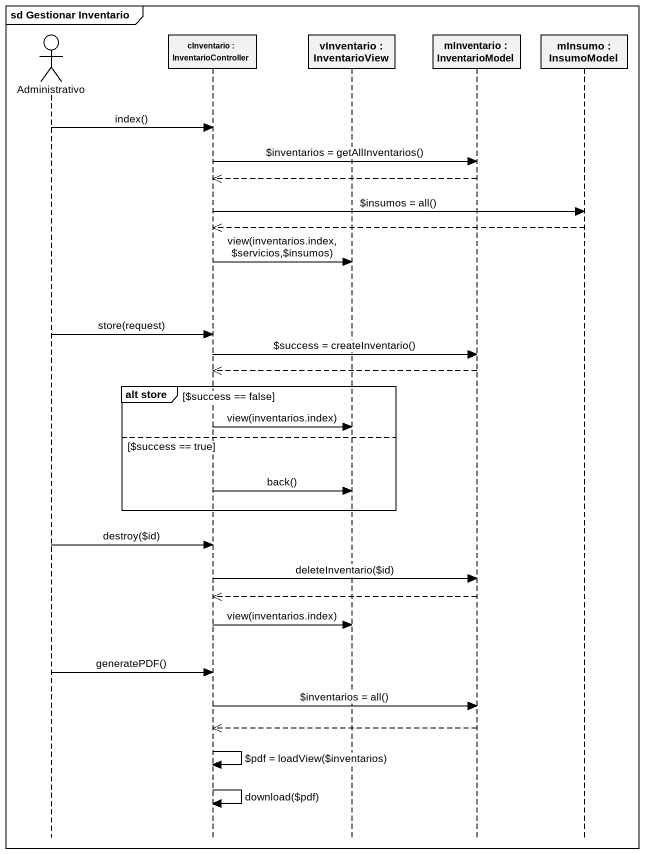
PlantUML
@startuml
mainframe sd Gestionar Inventario
hide footbox
actor Administrativo
participant "cInventario : InventarioController" as cInventario
participant "vInventario : InventarioView" as vInventario
participant "mInventario : InventarioModel" as mInventario
participant "mInsumo : InsumoModel" as mInsumo

Administrativo -> cInventario : index()
cInventario -> mInventario : ~$inventarios = getAllInventarios()
mInventario -->> cInventario
cInventario -> mInsumo : ~$insumos = all()
mInsumo -->> cInventario
cInventario -> vInventario : view(inventarios.index,~$servicios,~$insumos)
Administrativo -> cInventario : store(request)
cInventario -> mInventario : ~$success = createInventario()
mInventario -->> cInventario
group alt store [~$success == false]
  cInventario -> vInventario : view(inventarios.index)
else ~$success == true
  cInventario -> vInventario : back()
end
Administrativo -> cInventario : destroy(~$id)
cInventario -> mInventario : deleteInventario(~$id)
mInventario -->> cInventario
cInventario -> vInventario : view(inventarios.index)
Administrativo -> cInventario : generatePDF()
cInventario -> mInventario : ~$inventarios = all()
mInventario -->> cInventario
cInventario -> cInventario : ~$pdf = loadView(~$inventarios)
cInventario -> cInventario : download(~$pdf)
@enduml
